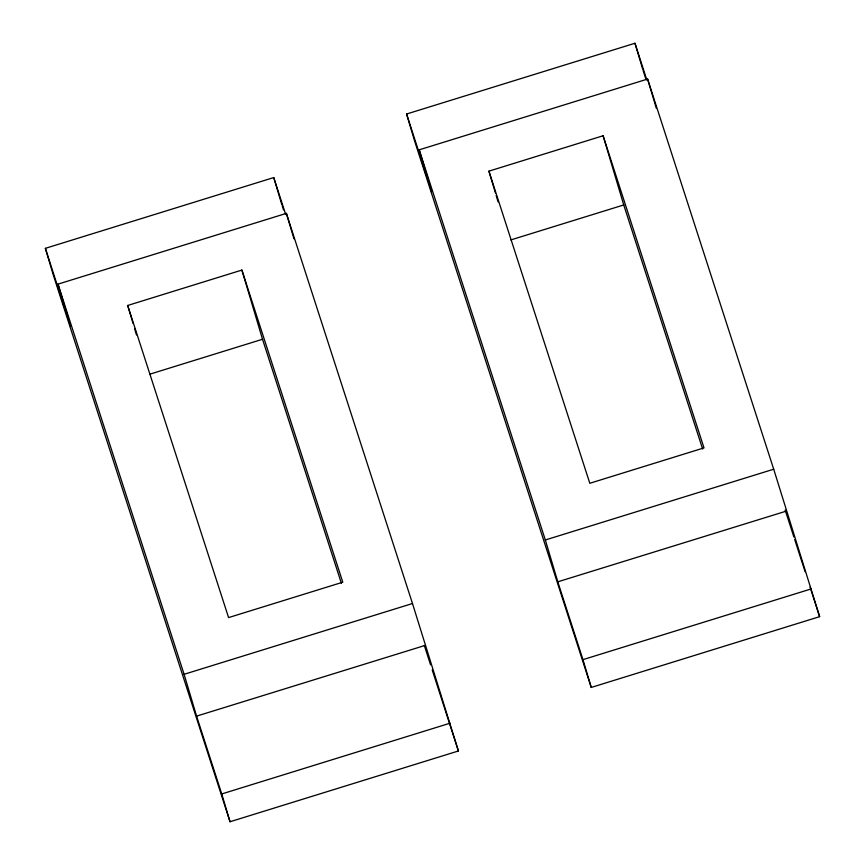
<?xml version="1.0" encoding="UTF-8"?>
<svg xmlns="http://www.w3.org/2000/svg" width="865" height="865" viewBox="0 0 865 865"><rect width="100%" height="100%" fill="white"/><g stroke="black" fill="none" stroke-linecap="round" stroke-linejoin="round"><path stroke-width="1.3" d="M406.593 114.018L431.721 191.749L419.211 149.829L647.604 79.05L773.71 469.208L819.631 616.659L591.249 687.437L414.692 141.211L406.593 114.018L634.975 43.25L646.923 80.207M45.369 248.342L70.498 326.062L57.998 284.142L286.38 213.363L412.486 603.521L458.407 750.982L230.025 821.75L53.468 275.524L45.369 248.342L273.751 177.563L285.699 214.52M488.92 171.151L603.11 135.762L704.002 447.886L589.811 483.276L488.92 171.151L495.418 192.927M127.696 305.464L241.897 270.075L342.778 582.199L228.587 617.588L127.696 305.464L133.048 323.402M510.826 239.929L623.741 204.951L702.629 449M149.613 374.253L262.517 339.264L341.405 583.313M419.211 149.829L545.328 539.987L773.71 469.208M57.998 284.142L184.104 674.3L412.486 603.521M545.328 539.987L557.795 581.821L786.22 511.139M184.104 674.3L196.582 716.134L424.996 645.452M557.795 581.821L582.956 659.638L811.348 588.87M196.582 716.134L221.743 793.951L450.124 723.183M643.084 70.443L645.993 79.439M785.15 509.993L793.875 536.981M794.708 539.544L805.099 571.679M810.083 587.097L819.631 616.659M282.271 206.043L283.525 209.892M424.347 645.593L430.575 664.871M432.24 670.007L458.407 750.982M647.604 79.05L656.319 108.276M634.975 43.25L642.695 69.146M603.11 135.762L623.741 204.951M496.175 195.49L498.089 201.891M582.956 659.638L591.249 687.437M286.38 213.363L293.959 238.772M273.751 177.563L281.86 204.756M241.897 270.075L262.517 339.264M134.572 328.527L136.486 334.928M221.743 793.951L230.025 821.75"/></g></svg>
